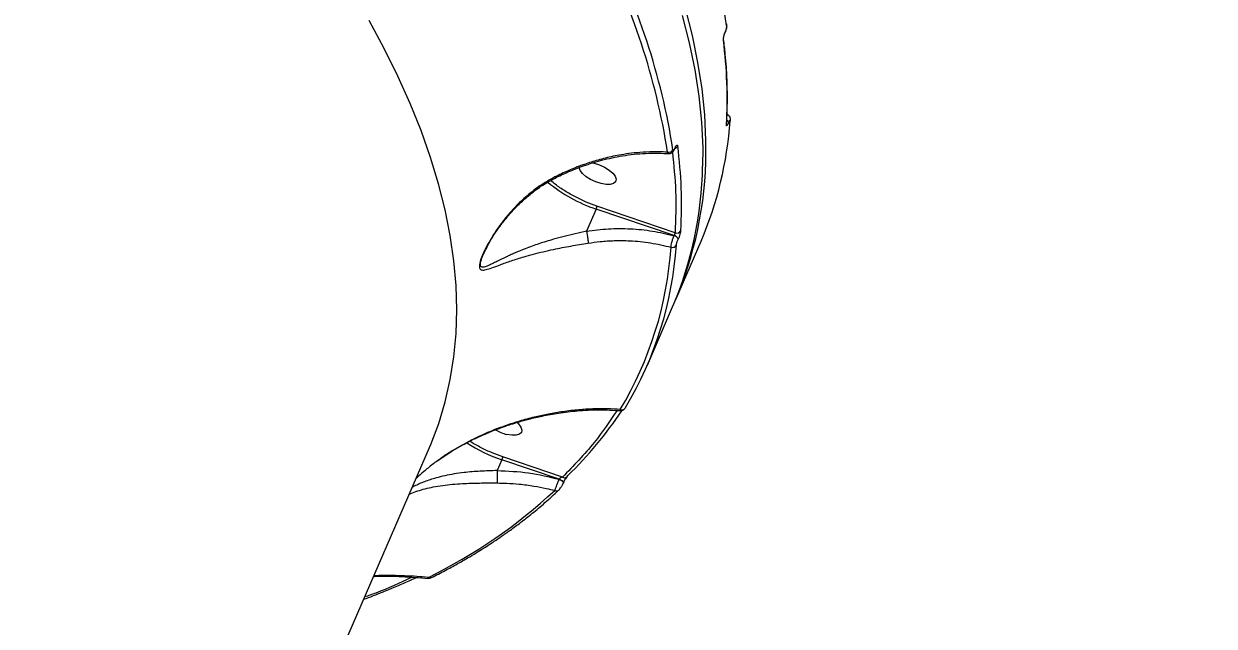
# Model space of a CAD drawing. Header units: millimetres. Extents: x -6234 to 7498, y -6127 to 5103.
# Drawn here: x 4720.1 to 4990.4, y -895.5 to -758.9 of the extents above; entities that cross this region are included whole.
import ezdxf

# ---------------------------------------------------------------- set-up
doc = ezdxf.new("R2010")
doc.units = ezdxf.units.MM
for name, color, linetype in [('DIKOM_ОБЪЕКТ', 7, 'Continuous'), ('DIKOM_РАЗМЕР_ЗОНА', 7, 'Continuous'), ('DIKOM_РАЗМЕР_ОБЪЕКТА', 7, 'Continuous')]:
    doc.layers.add(name, color=color, linetype=linetype)
doc.styles.add('style1', font='arial.ttf', dxfattribs={"width": 0.8})
doc.dimstyles.new('1-50', dxfattribs={"dimtxt": 300, "dimasz": 200, "dimexe": 100, "dimexo": 0, "dimgap": 100, "dimtad": 1, "dimtxsty": 'style1', "dimcen": 200, "dimclrd": 7, "dimclre": 7, "dimclrt": 7, "dimadec": 1, "dimazin": 2, "dimtfac": 1, "dimtmove": 0, "dimatfit": 2, "dimfxl": 0, "dimlwd": 25, "dimlwe": 18, "dimarcsym": 0})

# ---------------------------------------------------------------- blocks, each defined once
blk = doc.blocks.new('*D10')
at = {"layer": 'Defpoints', "color": 0, "transparency": 16777216}
for p in [(5627.97, 903.07), (-3229.39, -1461.51), (5627.97, -5097.58)]:
    blk.add_point(p, dxfattribs=at)
at = {"layer": 'DIKOM_РАЗМЕР_ОБЪЕКТА', "color": 7, "lineweight": 18, "transparency": 16777216}
for p, q in [((5627.97, 903.07), (5627.97, -5197.58)), ((-3229.39, -1461.51), (-3229.39, -5197.58))]:
    blk.add_line(p, q, dxfattribs=at)
at = {"layer": 'DIKOM_РАЗМЕР_ОБЪЕКТА', "color": 7, "lineweight": 25, "transparency": 16777216}
blk.add_line((-3029.39, -5097.58), (5427.97, -5097.58), dxfattribs=at)
at = {"layer": 'DIKOM_РАЗМЕР_ОБЪЕКТА', "color": 7, "transparency": 16777216}
for points in [[(-3029.39, -5064.25), (-3029.39, -5130.92), (-3229.39, -5097.58)], [(5427.97, -5064.25), (5427.97, -5130.92), (5627.97, -5097.58)]]:
    blk.add_solid(points, dxfattribs=at)
at = {"layer": 'DIKOM_РАЗМЕР_ОБЪЕКТА', "color": 7, "lineweight": 40, "transparency": 16777216, "insert": (1488.3, -4844.41), "char_height": 300, "attachment_point": 5, "style": 'style1'}
blk.add_mtext('8850', dxfattribs=at)
blk = doc.blocks.new('*D13')
at = {"layer": 'Defpoints', "color": 0, "transparency": 16777216}
for p in [(7498.07, 1778.2), (-5229.39, -1831.36), (7498.07, -6026.74)]:
    blk.add_point(p, dxfattribs=at)
at = {"layer": 'DIKOM_РАЗМЕР_ЗОНА', "color": 7, "lineweight": 18, "transparency": 16777216}
for p, q in [((7498.07, 1778.2), (7498.07, -6126.74)), ((-5229.39, -1831.36), (-5229.39, -6126.74))]:
    blk.add_line(p, q, dxfattribs=at)
at = {"layer": 'DIKOM_РАЗМЕР_ЗОНА', "color": 7, "lineweight": 25, "transparency": 16777216}
blk.add_line((-5029.39, -6026.74), (7298.07, -6026.74), dxfattribs=at)
at = {"layer": 'DIKOM_РАЗМЕР_ЗОНА', "color": 7, "transparency": 16777216}
for points in [[(-5029.39, -5993.4), (-5029.39, -6060.07), (-5229.39, -6026.74)], [(7298.07, -5993.4), (7298.07, -6060.07), (7498.07, -6026.74)]]:
    blk.add_solid(points, dxfattribs=at)
at = {"layer": 'DIKOM_РАЗМЕР_ЗОНА', "color": 7, "transparency": 16777216, "insert": (1560.69, -5773.56), "char_height": 300, "attachment_point": 5, "style": 'style1'}
blk.add_mtext('12750', dxfattribs=at)

msp = doc.modelspace()

# ---------------------------------------------------------------- linework, layer by layer
at = {"layer": 'DIKOM_ОБЪЕКТ', "color": 7, "linetype": 'Continuous', "lineweight": 15}
for p, q in [((4879.4, -760.788), (4879.395, -760.797)), ((4879.4, -760.788), (4879.428, -760.722)), ((4879.414, -760.673), (4879.442, -760.607)), ((4880.118, -779.595), (4879.812, -779.447)), ((4880.161, -781.307), (4880.181, -781.261)), ((4867.934, -787.263), (4867.962, -787.198)), ((4867.948, -787.148), (4867.976, -787.082)), ((4850.098, -800.905), (4847.912, -805.951)), ((4867.793, -806.918), (4850.098, -800.905)), ((4868.013, -806.286), (4850.28, -800.259)), ((4847.912, -805.951), (4847.912, -805.957)), ((4867.793, -806.918), (4867.773, -806.964)), ((4868.173, -821.435), (4873.913, -808.18)), ((4868.704, -807.762), (4868.723, -807.717)), ((4824.559, -811.036), (4825.043, -810.08)), ((4861.717, -836.339), (4867.458, -823.085)), ((4695.783, -1123.871), (4812.232, -854.985)), ((4814.177, -857.945), (4817.396, -855.794)), ((4817.376, -855.781), (4817.39, -855.795)), ((4828.697, -857.803), (4827.641, -860.242)), ((4841.726, -862.201), (4828.697, -857.803)), ((4842.444, -861.736), (4828.878, -857.157)), ((4827.641, -860.242), (4827.64, -860.249)), ((4841.726, -862.201), (4841.714, -862.228)), ((4842.633, -863.094), (4842.587, -863.16)), ((4842.633, -863.094), (4842.645, -863.067))]:
    msp.add_line(p, q, dxfattribs=at)
at = {"layer": 'DIKOM_ОБЪЕКТ', "color": 7, "linetype": 'Continuous', "lineweight": 15, "flags": 128}
for points in [[(4875.016, -788.07), (4875.003, -785.358), (4874.733, -779.563), (4874.132, -773.662), (4873.202, -767.661), (4871.943, -761.565), (4870.357, -755.378)], [(4812.232, -854.985), (4812.524, -854.302), (4814.337, -849.537), (4815.822, -844.637), (4816.978, -839.604), (4817.803, -834.445), (4818.297, -829.164), (4818.46, -823.765), (4818.29, -818.255), (4817.788, -812.637), (4816.956, -806.917), (4815.792, -801.101), (4814.3, -795.194), (4812.479, -789.201), (4810.332, -783.128), (4807.86, -776.98), (4805.067, -770.765), (4801.954, -764.486), (4798.524, -758.15)], [(4869.642, -757.029), (4871.229, -763.215), (4872.487, -769.311), (4873.417, -775.313), (4874.018, -781.213), (4874.288, -787.009), (4874.276, -791.187)], [(4879.414, -760.673), (4879.412, -760.746), (4879.4, -760.788)], [(4879.442, -760.607), (4879.441, -760.68), (4879.425, -760.729)], [(4867.93, -787.271), (4867.946, -787.222), (4867.948, -787.148)], [(4867.976, -787.082), (4867.975, -787.156), (4867.962, -787.198)], [(4851.195, -795.15), (4850, -794.771), (4848.839, -794.233), (4847.807, -793.58), (4846.988, -792.866), (4846.447, -792.149), (4846.229, -791.485), (4846.227, -791.458)], [(4849.343, -790.418), (4849.662, -790.49), (4850.858, -790.87), (4852.018, -791.408), (4853.05, -792.06), (4853.869, -792.774), (4854.41, -793.492), (4854.628, -794.155), (4854.506, -794.71), (4854.053, -795.112), (4853.307, -795.328), (4852.328, -795.342), (4851.195, -795.15), (4851.195, -795.15)], [(4856.777, -845.93), (4856.695, -846.076), (4856.669, -846.11)], [(4832.119, -849.337), (4832.469, -849.673), (4833.009, -850.39), (4833.227, -851.054), (4833.105, -851.609), (4832.653, -852.011), (4831.907, -852.227), (4830.928, -852.24), (4829.794, -852.049)], [(4841.714, -862.228), (4841.939, -862.317), (4842.15, -862.429), (4842.336, -862.556), (4842.485, -862.692), (4842.59, -862.827), (4842.643, -862.956), (4842.642, -863.068), (4842.633, -863.094)], [(4841.726, -862.201), (4841.95, -862.29), (4842.162, -862.402), (4842.347, -862.529), (4842.497, -862.665), (4842.602, -862.8), (4842.655, -862.928), (4842.659, -863.017)], [(4841.537, -864.722), (4841.656, -864.633), (4841.694, -864.595)], [(4842.659, -863.017), (4842.654, -863.041), (4842.645, -863.067)]]:
    msp.add_lwpolyline(points, dxfattribs=at)
at = {"layer": 'DIKOM_ОБЪЕКТ', "color": 7, "linetype": 'Continuous', "lineweight": 15}
for centre, radius, start, end in [((4725.656, -783.341), 155.933, 8.87096, 27.53607), ((4712.569, -812.014), 155.601, 8.87176, 27.53536), ((4713.452, -811.503), 155.942, 8.87145, 27.53549), ((4879.015, -758.982), 0.775, 336.14996, 6.4398), ((4878.267, -762.367), 0.777, 336.21177, 5.85726), ((4777.285, -775.947), 102.555, 356.69659, 7.43211), ((4796.967, -775.146), 83.737, 336.765, 356.06555), ((4879.406, -781.454), 0.769, 11.04757, 62.5369), ((4879.379, -781.441), 0.822, 12.59881, 62.09781), ((4879.78, -780.574), 0.794, 336.44922, 4.91391), ((4878.941, -781.539), 0.794, 336.46202, 10.8158), ((4866.57, -786.979), 1.07, 255.89726, 333.62105), ((4789.164, -787.83), 85.851, 336.35842, 359.84002), ((4867.705, -786.19), 1.002, 286.56724, 334.9152), ((4766.921, -799.88), 102.554, 356.69654, 7.43217), ((4789.509, -789.745), 84.78, 336.84274, 359.02505), ((4860.626, -769.003), 33.594, 230.22296, 251.73682), ((4867.549, -808.166), 1.223, 19.2751, 79.44738), ((4867.569, -808.121), 1.223, 19.28969, 79.43279), ((4868.386, -805.328), 1.028, 248.72536, 333.27236), ((4785.022, -804.096), 82.25, 329.0765, 356.18674), ((4786.057, -803.567), 82.437, 329.07767, 356.18612), ((4867.401, -808.596), 1.018, 252.25876, 333.46454), ((4782.019, -797.706), 88.628, 314.0806, 326.46808), ((4855.951, -845.49), 0.949, 247.04134, 319.18066), ((4832.228, -842.321), 10.028, 240.12541, 255.95583), ((4840.51, -823.212), 36.553, 237.25368, 251.14486), ((4842.901, -860.938), 0.92, 240.19508, 300.23549), ((4842.947, -861.06), 0.791, 301.79611, 336.71425), ((4759.938, -777.944), 118.558, 296.0408, 312.92641), ((4841.079, -863.94), 0.906, 244.12335, 300.37706), ((4812.393, -883.767), 0.809, 239.83495, 291.21011)]:
    msp.add_arc(centre, radius, start, end, dxfattribs=at)
for points, knots in [([(4879.425, -760.729), (4879.483, -760.581), (4879.601, -760.28), (4879.731, -759.761), (4879.801, -759.319), (4879.791, -759.118), (4879.787, -759.039)], [0, 0, 0, 0, 0.2662621, 0.5386531, 0.8175627, 1, 1, 1, 1]), ([(4879.724, -759.295), (4879.728, -759.371), (4879.736, -759.522), (4879.689, -759.814), (4879.63, -760.062), (4879.575, -760.252), (4879.512, -760.438), (4879.465, -760.55), (4879.442, -760.607)], [0, 0, 0, 0, 0.2501344, 0.4992338, 0.6249192, 0.7495054, 0.8747242, 1, 1, 1, 1]), ([(4878.978, -762.681), (4878.973, -762.565), (4878.963, -762.333), (4879.036, -761.887), (4879.126, -761.508), (4879.21, -761.217), (4879.307, -760.931), (4879.378, -760.759), (4879.414, -760.673)], [0, 0, 0, 0, 0.2500028, 0.4991585, 0.6248049, 0.7494524, 0.8748595, 1, 1, 1, 1]), ([(4879.04, -762.288), (4879.038, -762.218), (4879.033, -762.075), (4879.09, -761.754), (4879.161, -761.466), (4879.229, -761.237), (4879.308, -761.007), (4879.367, -760.866), (4879.396, -760.795)], [0, 0, 0, 0, 0.2417679, 0.4893154, 0.6153817, 0.7425793, 0.870796, 1, 1, 1, 1]), ([(4879.721, -781.39), (4879.763, -780.586), (4879.841, -779.103), (4879.887, -777.041), (4879.895, -775.342), (4879.88, -773.98), (4879.849, -772.606), (4879.787, -770.895), (4879.654, -768.544), (4879.425, -765.649), (4879.173, -763.516), (4879.039, -762.388)], [0, 0, 0, 0, 0.1305898, 0.2411827, 0.3317813, 0.4023865, 0.4580052, 0.5494992, 0.6723597, 0.8265893, 1, 1, 1, 1]), ([(4880.572, -780.613), (4880.569, -780.5), (4880.562, -780.266), (4880.427, -779.942), (4880.217, -779.673), (4880.032, -779.571), (4879.941, -779.521)], [0, 0, 0, 0, 0.2385743, 0.4913677, 0.7484396, 1, 1, 1, 1]), ([(4880.181, -781.261), (4880.227, -781.16), (4880.32, -780.957), (4880.432, -780.788), (4880.504, -780.749), (4880.506, -780.844), (4880.507, -780.891)], [0, 0, 0, 0, 0.2507589, 0.5000982, 0.7499398, 1, 1, 1, 1]), ([(4880.161, -781.307), (4880.091, -781.459), (4879.952, -781.763), (4879.785, -782.013), (4879.677, -782.071), (4879.672, -781.928), (4879.669, -781.856)], [0, 0, 0, 0, 0.2505261, 0.5002105, 0.7499847, 1, 1, 1, 1]), ([(4867.976, -787.082), (4868.012, -787.002), (4868.086, -786.841), (4868.195, -786.652), (4868.299, -786.508), (4868.424, -786.391), (4868.552, -786.372), (4868.593, -786.534), (4868.613, -786.615)], [0, 0, 0, 0, 0.1252929, 0.251075, 0.3755213, 0.5013071, 0.7505293, 1, 1, 1, 1]), ([(4866.309, -788.017), (4865.619, -787.982), (4864.523, -787.927), (4862.424, -787.93), (4860.18, -788.033), (4857.614, -788.309), (4855.443, -788.651), (4852.972, -789.144), (4850.2, -789.849), (4846.938, -790.911), (4843.803, -792.138), (4841.733, -793.144), (4840.733, -793.63)], [0, 0, 0, 0, 0.0834519, 0.1325836, 0.2499232, 0.3473744, 0.431043, 0.500966, 0.6323564, 0.7505566, 0.8795256, 1, 1, 1, 1]), ([(4840.749, -793.883), (4841.725, -793.411), (4843.847, -792.385), (4847.39, -791.013), (4851.534, -789.733), (4856.251, -788.735), (4861.492, -788.13), (4865.02, -788.264), (4866.875, -788.334)], [0, 0, 0, 0, 0.1150195, 0.2501315, 0.4062256, 0.5843084, 0.7815297, 1, 1, 1, 1]), ([(4866.601, -788.281), (4866.57, -788.286), (4866.448, -788.307), (4866.368, -788.141), (4866.309, -788.017)], [0, 0, 0, 0, 0.2539754, 1, 1, 1, 1]), ([(4866.601, -788.314), (4866.712, -788.312), (4866.966, -788.308), (4867.315, -788.131), (4867.596, -787.85), (4867.801, -787.541), (4867.887, -787.361), (4867.93, -787.271)], [0, 0, 0, 0, 0.1847243, 0.42474885, 0.70304492, 0.8503089, 1, 1, 1, 1]), ([(4867.394, -788.017), (4867.703, -790.99), (4868.35, -797.224), (4868.129, -803.173), (4868.013, -806.286)], [0, 0, 0, 0, 0.4768268, 1, 1, 1, 1]), ([(4867.948, -787.148), (4867.924, -787.201), (4867.876, -787.306), (4867.804, -787.43), (4867.736, -787.525), (4867.655, -787.602), (4867.57, -787.614), (4867.542, -787.507), (4867.529, -787.454)], [0, 0, 0, 0, 0.1257731, 0.2511201, 0.3758536, 0.5013518, 0.7504951, 1, 1, 1, 1]), ([(4867.959, -787.205), (4867.977, -787.163), (4868.013, -787.081), (4868.048, -787.008), (4868.045, -786.996), (4868.043, -786.99)], [0, 0, 0, 0, 0.3542919, 0.6944683, 1, 1, 1, 1]), ([(4840.733, -793.63), (4839.528, -794.308), (4837.118, -795.663), (4834.272, -797.952), (4831.976, -800.13), (4830.165, -802.111), (4828.616, -804.043), (4827.334, -805.841), (4826.241, -807.545), (4825.289, -809.212), (4824.587, -810.629), (4824.138, -811.684), (4823.754, -812.732), (4823.538, -813.65), (4823.582, -814.271), (4823.736, -814.567), (4823.992, -814.723), (4824.485, -814.791), (4825.374, -814.601), (4826.717, -814.14), (4828.515, -813.473), (4830.801, -812.655), (4833.359, -811.842), (4835.806, -811.155), (4838.045, -810.593), (4840.851, -809.963), (4844.234, -809.304), (4846.949, -808.858), (4848.263, -808.642)], [0, 0, 0, 0, 0.0626395, 0.1252911, 0.1665077, 0.2082751, 0.2494078, 0.2817642, 0.3119838, 0.3454842, 0.3744559, 0.3909844, 0.4059778, 0.4373844, 0.4528845, 0.4689947, 0.4839719, 0.5004527, 0.5398829, 0.5827297, 0.625636, 0.6878839, 0.7498876, 0.7919035, 0.8336252, 0.8747459, 0.9394055, 1, 1, 1, 1]), ([(4825.043, -810.08), (4825.297, -809.558), (4825.929, -808.259), (4827.197, -806.273), (4828.826, -803.994), (4830.599, -801.86), (4832.612, -799.754), (4834.863, -797.724), (4837.595, -795.622), (4839.779, -794.441), (4840.915, -793.827)], [0, 0, 0, 0, 0.08068526, 0.20066084, 0.30916387, 0.4487583, 0.56149069, 0.68601889, 0.83656137, 1, 1, 1, 1]), ([(4850.28, -800.259), (4849.467, -799.961), (4847.806, -799.351), (4845.338, -798.179), (4842.965, -796.822), (4841.077, -795.559), (4840.141, -794.744), (4839.816, -794.461)], [0, 0, 0, 0, 0.2082216, 0.4259426, 0.6505242, 0.8786916, 1, 1, 1, 1]), ([(4840.887, -793.78), (4840.883, -793.79), (4840.87, -793.82), (4840.789, -793.708), (4840.733, -793.63)], [0, 0, 0, 0, 0.3083348, 1, 1, 1, 1]), ([(4850.098, -800.905), (4850.121, -800.847), (4850.169, -800.732), (4850.228, -800.542), (4850.271, -800.369), (4850.277, -800.296), (4850.28, -800.259)], [0, 0, 0, 0, 0.2499277, 0.499983, 0.7500257, 1, 1, 1, 1]), ([(4847.912, -805.951), (4849.568, -805.734), (4852.872, -805.301), (4857.901, -805.327), (4862.906, -805.809), (4866.151, -806.579), (4867.773, -806.964)], [0, 0, 0, 0, 0.2498681, 0.4987235, 0.7494303, 1, 1, 1, 1]), ([(4847.912, -805.957), (4847.05, -806.141), (4845.321, -806.509), (4842.814, -807.114), (4840.625, -807.701), (4838.71, -808.269), (4837.088, -808.79), (4835.498, -809.342), (4834.322, -809.783), (4833.472, -810.117), (4832.943, -810.331), (4832.385, -810.562), (4831.803, -810.809), (4831.394, -810.987), (4831.066, -811.133), (4830.63, -811.328), (4829.986, -811.623), (4829.287, -811.954), (4828.489, -812.34), (4827.553, -812.803), (4826.487, -813.334), (4825.514, -813.794), (4824.791, -814.07), (4824.317, -814.138), (4824.026, -814.076), (4823.843, -813.852), (4823.802, -813.419), (4823.892, -812.908), (4824.026, -812.43), (4824.197, -811.924), (4824.371, -811.461), (4824.521, -811.13), (4824.554, -811.059)], [0, 0, 0, 0, 0.0674983, 0.1354498, 0.2044015, 0.253802, 0.3061134, 0.3550925, 0.4081177, 0.4256201, 0.4444983, 0.4647562, 0.4863919, 0.509412, 0.5112261, 0.5244265, 0.5601033, 0.5881878, 0.6109836, 0.6621177, 0.7132253, 0.7643711, 0.8151607, 0.8424321, 0.8664048, 0.8929612, 0.9179564, 0.9424182, 0.9555263, 0.969388, 0.9934404, 1, 1, 1, 1]), ([(4847.912, -805.957), (4847.943, -806.115), (4848.019, -806.493), (4848.111, -807.065), (4848.183, -807.591), (4848.23, -808.007), (4848.26, -808.383), (4848.262, -808.555), (4848.263, -808.642)], [0, 0, 0, 0, 0.164962, 0.3941367, 0.5326489, 0.6832884, 0.8411055, 1, 1, 1, 1]), ([(4848.263, -808.642), (4849.184, -808.509), (4851.149, -808.225), (4854.32, -808.032), (4858.147, -808.071), (4862.489, -808.489), (4865.557, -809.207), (4867.09, -809.566)], [0, 0, 0, 0, 0.147145, 0.3139305, 0.500326, 0.7501646, 1, 1, 1, 1]), ([(4867.09, -809.566), (4867.105, -809.419), (4867.133, -809.126), (4867.295, -808.431), (4867.517, -807.663), (4867.688, -807.197), (4867.773, -806.964)], [0, 0, 0, 0, 0.2504253, 0.5004582, 0.750216, 1, 1, 1, 1]), ([(4868.013, -806.286), (4868.008, -806.308), (4868, -806.349), (4867.972, -806.445), (4867.937, -806.547), (4867.899, -806.655), (4867.852, -806.779), (4867.816, -806.863), (4867.793, -806.918)], [0, 0, 0, 0, 0.1716355, 0.3123041, 0.500082, 0.6322894, 0.7599527, 1, 1, 1, 1]), ([(4868.312, -809.051), (4868.322, -808.978), (4868.341, -808.833), (4868.435, -808.49), (4868.561, -808.11), (4868.656, -807.878), (4868.704, -807.762)], [0, 0, 0, 0, 0.2500616, 0.4999188, 0.7492473, 1, 1, 1, 1]), ([(4869.304, -805.79), (4869.29, -805.899), (4869.263, -806.116), (4869.125, -806.629), (4868.937, -807.198), (4868.795, -807.543), (4868.723, -807.717)], [0, 0, 0, 0, 0.2499888, 0.4997943, 0.7494482, 1, 1, 1, 1]), ([(4824.554, -811.059), (4824.649, -810.835), (4824.789, -810.508), (4824.961, -810.172), (4825.016, -810.066)], [0, 0, 0, 0, 0.683145, 1, 1, 1, 1]), ([(4817.178, -855.936), (4818.571, -855.129), (4821.086, -853.672), (4824.606, -852.047), (4827.332, -850.94), (4829.293, -850.231), (4830.899, -849.694), (4832.653, -849.151), (4835.014, -848.5), (4838.051, -847.794), (4841.743, -847.128), (4846.062, -846.624), (4850.824, -846.372), (4854.057, -846.554), (4855.702, -846.647)], [0, 0, 0, 0, 0.114586, 0.2068063, 0.2773763, 0.3264444, 0.3578426, 0.4005417, 0.4605578, 0.5377583, 0.6315537, 0.7417021, 0.8686466, 1, 1, 1, 1]), ([(4855.581, -846.363), (4854.599, -846.312), (4852.541, -846.204), (4849.393, -846.245), (4846.017, -846.45), (4842.654, -846.837), (4839.41, -847.379), (4836.268, -848.052), (4833.127, -848.878), (4829.873, -849.908), (4826.069, -851.33), (4821.853, -853.197), (4818.821, -854.947), (4817.376, -855.781)], [0, 0, 0, 0, 0.0794219, 0.1663966, 0.2491843, 0.3436961, 0.4269104, 0.4989125, 0.5848829, 0.6680875, 0.7497652, 0.880722, 1, 1, 1, 1]), ([(4854.834, -846.615), (4853.188, -849.061), (4849.612, -854.377), (4844.957, -859.156), (4842.444, -861.736)], [0, 0, 0, 0, 0.46014324, 1, 1, 1, 1]), ([(4855.581, -846.363), (4855.595, -846.469), (4855.614, -846.615), (4855.684, -846.599), (4855.703, -846.594)], [0, 0, 0, 0, 0.7221784, 1, 1, 1, 1]), ([(4855.701, -846.626), (4855.77, -846.625), (4855.91, -846.622), (4856.172, -846.53), (4856.407, -846.396), (4856.523, -846.266), (4856.564, -846.22)], [0, 0, 0, 0, 0.2708048, 0.551467, 0.8423625, 1, 1, 1, 1]), ([(4828.878, -857.157), (4828.064, -856.86), (4826.4, -856.251), (4823.956, -855.07), (4822.256, -854.161), (4821.478, -853.622), (4821.416, -853.579)], [0, 0, 0, 0, 0.3107142, 0.6356333, 0.9707358, 1, 1, 1, 1]), ([(4817.376, -855.781), (4816.621, -856.26), (4815.103, -857.224), (4812.949, -858.819), (4811.043, -860.385), (4809.789, -861.487), (4809.226, -862.025), (4809.153, -862.095)], [0, 0, 0, 0, 0.2562821, 0.51551218, 0.77040688, 0.97026537, 1, 1, 1, 1]), ([(4828.697, -857.803), (4828.721, -857.746), (4828.768, -857.631), (4828.828, -857.44), (4828.87, -857.268), (4828.875, -857.194), (4828.878, -857.157)], [0, 0, 0, 0, 0.2499189, 0.5000183, 0.7500444, 1, 1, 1, 1]), ([(4827.64, -860.249), (4826.989, -860.266), (4825.68, -860.3), (4823.761, -860.389), (4821.883, -860.52), (4819.889, -860.716), (4817.804, -861.004), (4815.684, -861.406), (4813.895, -861.851), (4812.367, -862.316), (4811.103, -862.765), (4809.896, -863.266), (4808.973, -863.694), (4808.459, -863.973), (4808.302, -864.059)], [0, 0, 0, 0, 0.0800482, 0.1610521, 0.2403594, 0.3220167, 0.4278708, 0.5345503, 0.6428034, 0.7206125, 0.8031536, 0.8798239, 0.9633399, 1, 1, 1, 1]), ([(4827.64, -860.249), (4827.638, -860.373), (4827.636, -860.626), (4827.631, -861.048), (4827.627, -861.483), (4827.623, -861.913), (4827.619, -862.309), (4827.616, -862.643), (4827.614, -862.901), (4827.613, -863.008), (4827.612, -863.059)], [0, 0, 0, 0, 0.11919171, 0.24409308, 0.37207303, 0.50004455, 0.63264842, 0.76193402, 0.88506379, 1, 1, 1, 1]), ([(4827.641, -860.242), (4830.03, -860.342), (4834.804, -860.543), (4839.412, -861.666), (4841.714, -862.228)], [0, 0, 0, 0, 0.5002313, 1, 1, 1, 1]), ([(4840.683, -864.756), (4840.738, -864.628), (4840.848, -864.373), (4841.071, -863.826), (4841.266, -863.347), (4841.419, -862.967), (4841.573, -862.584), (4841.667, -862.347), (4841.714, -862.228)], [0, 0, 0, 0, 0.24483553, 0.49086942, 0.61612732, 0.74284832, 0.87115723, 1, 1, 1, 1]), ([(4842.444, -861.736), (4842.383, -861.746), (4842.262, -861.766), (4842.093, -861.841), (4841.961, -861.925), (4841.865, -862.005), (4841.78, -862.098), (4841.743, -862.167), (4841.726, -862.201)], [0, 0, 0, 0, 0.250842, 0.5001894, 0.6339954, 0.7500814, 0.8804462, 1, 1, 1, 1]), ([(4843.436, -861.656), (4843.342, -861.79), (4843.2, -861.993), (4842.999, -862.334), (4842.852, -862.601), (4842.714, -862.874), (4842.637, -863.047), (4842.598, -863.132)], [0, 0, 0, 0, 0.3322949, 0.50022558, 0.66603459, 0.83338397, 1, 1, 1, 1]), ([(4842.659, -863.017), (4842.689, -862.945), (4842.749, -862.802), (4842.88, -862.521), (4843.045, -862.2), (4843.229, -861.895), (4843.32, -861.786), (4843.365, -861.732)], [0, 0, 0, 0, 0.13381284, 0.26366911, 0.51401426, 0.75877961, 1, 1, 1, 1]), ([(4807.631, -865.608), (4807.765, -865.545), (4808.335, -865.275), (4809.556, -864.862), (4811.234, -864.37), (4813.124, -863.949), (4815.186, -863.607), (4817.406, -863.351), (4819.564, -863.192), (4821.624, -863.104), (4824.231, -863.046), (4826.257, -863.054), (4827.612, -863.059)], [0, 0, 0, 0, 0.0330833, 0.1409874, 0.2485269, 0.3547722, 0.4668514, 0.5739027, 0.6768066, 0.7586564, 0.8384996, 1, 1, 1, 1]), ([(4812.686, -884.521), (4813.736, -883.987), (4815.723, -882.974), (4818.443, -881.484), (4820.786, -880.141), (4822.766, -878.954), (4824.404, -877.936), (4825.764, -877.064), (4827.135, -876.162), (4828.744, -875.071), (4830.753, -873.654), (4833.089, -871.922), (4835.715, -869.856), (4838.601, -867.439), (4840.522, -865.662), (4841.537, -864.722)], [0, 0, 0, 0, 0.0941563, 0.1782367, 0.2522431, 0.316174, 0.3700277, 0.4138066, 0.4524525, 0.5092686, 0.5798609, 0.6642301, 0.762376, 0.8742988, 1, 1, 1, 1]), ([(4827.612, -863.059), (4828.346, -863.07), (4830.016, -863.095), (4832.808, -863.302), (4835.798, -863.695), (4838.487, -864.207), (4840.045, -864.596), (4840.683, -864.756)], [0, 0, 0, 0, 0.1659166, 0.3773847, 0.6331887, 0.8496458, 1, 1, 1, 1]), ([(4841.665, -864.624), (4841.733, -864.55), (4841.87, -864.401), (4842.098, -864.062), (4842.281, -863.758), (4842.416, -863.516), (4842.543, -863.271), (4842.612, -863.12), (4842.647, -863.045)], [0, 0, 0, 0, 0.2481562, 0.4964717, 0.621978, 0.7479755, 0.8744184, 1, 1, 1, 1]), ([(4842.421, -863.503), (4842.45, -863.448), (4842.511, -863.33), (4842.56, -863.218), (4842.587, -863.16)], [0, 0, 0, 0, 0.4746737, 1, 1, 1, 1]), ([(4797.301, -889.462), (4797.313, -889.457), (4798.027, -889.196), (4799.572, -888.603), (4802.073, -887.618), (4804.958, -886.416), (4807.382, -885.367), (4808.809, -884.696), (4809.18, -884.521)], [0, 0, 0, 0, 0.0028753, 0.1723232, 0.3785543, 0.6215705, 0.9013664, 1, 1, 1, 1]), ([(4808.207, -884.453), (4805.566, -885.702), (4802.175, -887.305), (4798.375, -888.63), (4797.534, -888.923)], [0, 0, 0, 0, 0.7787377, 1, 1, 1, 1]), ([(4799.56, -884.246), (4799.689, -884.241), (4801.869, -884.155), (4806.007, -884.24), (4809.936, -884.555), (4811.882, -884.711)], [0, 0, 0, 0, 0.0307438, 0.5198579, 1, 1, 1, 1]), ([(4811.987, -884.467), (4811.12, -884.398), (4809.328, -884.256), (4806.601, -884.127), (4803.568, -884.058), (4801.244, -884.06), (4799.839, -884.1), (4799.62, -884.106)], [0, 0, 0, 0, 0.21379299, 0.44180944, 0.66500438, 0.94776396, 1, 1, 1, 1]), ([(4811.874, -884.686), (4811.924, -884.689), (4812.026, -884.693), (4812.224, -884.669), (4812.447, -884.619), (4812.608, -884.553), (4812.689, -884.52)], [0, 0, 0, 0, 0.2475473, 0.493043, 0.742423, 1, 1, 1, 1]), ([(4811.987, -884.467), (4811.947, -884.551), (4811.89, -884.675), (4811.887, -884.663), (4811.886, -884.659)], [0, 0, 0, 0, 0.6818676, 1, 1, 1, 1])]:
    msp.add_open_spline(points, degree=3, knots=knots, dxfattribs=at)

# ---------------------------------------------------------------- dimensions: what is measured, and where the dimension line sits
at = {"layer": 'DIKOM_РАЗМЕР_ЗОНА'}
dim = msp.add_linear_dim(base=(7498.074, -6026.735), p1=(-5229.391, -1831.362), p2=(7498.074, 1778.201), text='12750', dimstyle='1-50', dxfattribs=at)
dim.commit()
dim.dimension.update_dxf_attribs({"geometry": '*D13', "text_midpoint": (1560.691, -6026.735), "dimtype": 160})
at = {"layer": 'DIKOM_РАЗМЕР_ОБЪЕКТА', "lineweight": 40}
dim = msp.add_linear_dim(base=(5627.969, -5097.582), p1=(-3229.391, -1461.506), p2=(5627.969, 903.069), text='8850', dimstyle='1-50', dxfattribs=at)
dim.commit()
dim.dimension.update_dxf_attribs({"geometry": '*D10', "text_midpoint": (1488.304, -5097.582), "dimtype": 160})

doc.saveas('drawing.dxf')
